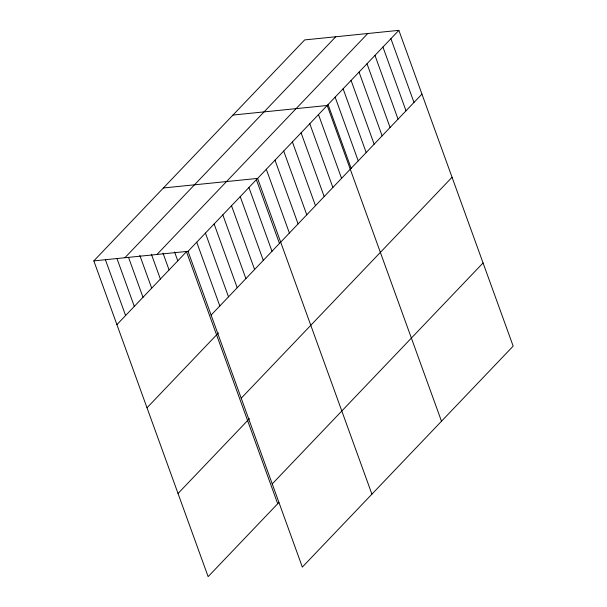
<?xml version="1.0" encoding="UTF-8"?>
<svg xmlns="http://www.w3.org/2000/svg" width="607" height="607" viewBox="0 0 607 607"><rect width="100%" height="100%" fill="white"/><g stroke="black" fill="none" stroke-linecap="round" stroke-linejoin="round"><path stroke-width="0.91" d="M278.947 502.429L208.133 576.65L93.827 260.889L304.661 39.918L398.867 30.35L513.173 346.111L302.339 567.082L188.033 251.321L398.867 30.35M124.913 257.732L335.747 36.761M156.947 254.477L367.781 33.506M116.901 324.639L186.478 251.715L277.702 503.727M211.115 315.071L421.948 94.093M147.008 407.798L218.444 332.924M241.214 398.23L452.048 177.259M178.026 493.483L249.462 418.61M272.232 483.916L483.066 262.945M232.974 115.049L327.188 105.481L441.486 421.243M163.404 187.973L257.611 178.405L371.916 494.159M93.827 260.889L188.033 251.321M390.908 38.696L413.982 102.439M382.941 47.043L406.015 110.793M374.974 55.396L398.048 119.139M367.007 63.743L390.089 127.485M359.048 72.089L382.122 135.831M351.081 80.435L374.155 144.185M343.114 88.781L366.188 152.532M335.147 97.135L358.229 160.878M328.053 104.541L351.187 168.442M318.493 114.594L341.566 178.344M309.79 123.714L332.871 187.457M301.095 132.827L324.168 196.569M292.399 141.939L315.473 205.69M283.704 151.06L306.778 214.802M275.001 160.172L298.083 223.915M266.306 169.285L289.387 233.035M256.366 179.672L279.501 243.574M248.916 187.517L271.989 251.26M240.22 196.63L263.294 260.38M231.517 205.75L254.599 269.493M222.822 214.863L245.896 278.605M214.127 223.975L237.2 287.726M205.432 233.096L228.505 296.838M196.736 242.208L219.81 305.951M174.573 251.973L177.783 260.828M162.995 253.127L169.08 269.948M151.416 254.272L160.385 279.061M139.83 255.418L151.689 288.173M128.57 257.451L142.994 297.293M116.992 258.597L134.299 306.406M105.406 259.743L125.596 315.519"/></g></svg>
